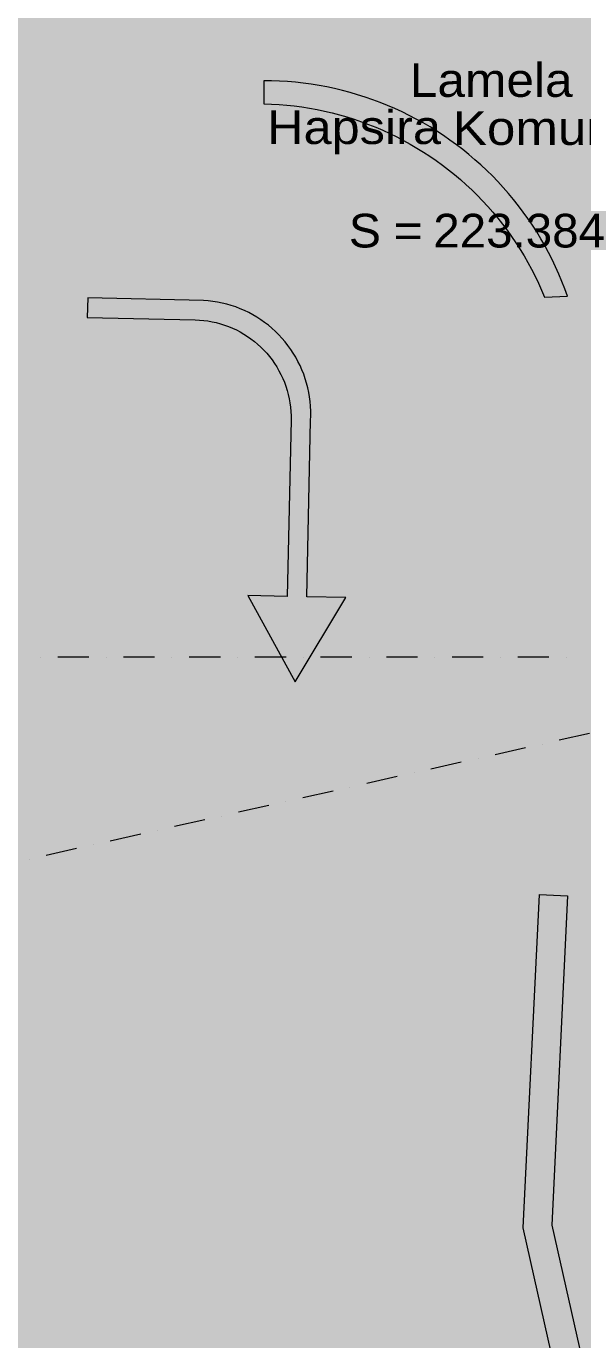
# Model space of a CAD drawing. Header units: centimetres. Extents: x -6805 to 4309, y -7338 to 617.
# Drawn here: x 302 to 586, y -1207 to -537 of the extents above; entities that cross this region are included whole.
import ezdxf

# ---------------------------------------------------------------- set-up
doc = ezdxf.new("R2010")
doc.units = ezdxf.units.CM
for name, color, linetype, true_color in [('PDF_ - MESI I RRUGES', 7, 'Continuous', 0x7f7f7f), ('PDF_ - SHENJAT_RRUGA', 7, 'Continuous', 0x7f7f7f), ('PDF_A - Akset', 7, 'Continuous', 0xfd4435), ('PDF_A - Pllaka Themel', 7, 'Continuous', 0x7f7f7f)]:
    doc.layers.add(name, color=color, linetype=linetype, true_color=true_color)
doc.layers.add('PDF_A - Fill Zone', color=7, linetype='Continuous')
doc.styles.add('PDF Arial', font='')
doc.styles.get('PDF Arial').set_extended_font_data('Arial')

msp = doc.modelspace()

# ---------------------------------------------------------------- hatches: boundary and pattern name
at = {"layer": 'PDF_ - MESI I RRUGES', "true_color": 0xffffff, "transparency": 33554559}
for points in [[(578.32, -674.42), (566.51, -674.89), (564.99, -671.28), (563.38, -667.71), (561.68, -664.17), (559.9, -660.68), (558.03, -657.23), (556.08, -653.83), (554.03, -650.49), (551.91, -647.19), (549.72, -643.95), (547.44, -640.75), (545.08, -637.62), (542.64, -634.55), (540.13, -631.54), (537.55, -628.59), (534.89, -625.71), (532.17, -622.89), (529.36, -620.15), (526.5, -617.47), (523.57, -614.86), (520.58, -612.33), (517.52, -609.87), (514.42, -607.49), (511.24, -605.18), (508.01, -602.97), (504.73, -600.82), (501.39, -598.75), (498, -596.78), (494.57, -594.88), (491.09, -593.08), (487.57, -591.36), (484.01, -589.72), (480.4, -588.18), (476.76, -586.73), (473.09, -585.36), (469.39, -584.08), (465.64, -582.9), (461.87, -581.82), (458.08, -580.82), (454.27, -579.93), (450.44, -579.12), (446.58, -578.41), (442.71, -577.8), (438.82, -577.28), (434.92, -576.86), (431.01, -576.53), (427.1, -576.31), (423.18, -576.17), (423.18, -564.41), (427.24, -564.46), (431.29, -564.6), (435.34, -564.85), (439.38, -565.2), (443.41, -565.65), (447.43, -566.19), (451.43, -566.84), (455.43, -567.58), (459.39, -568.42), (463.34, -569.36), (467.26, -570.4), (471.15, -571.53), (475.02, -572.77), (478.86, -574.09), (482.66, -575.51), (486.42, -577.02), (490.14, -578.62), (493.83, -580.33), (497.47, -582.11), (501.07, -583.99), (504.61, -585.96), (508.11, -588.01), (511.56, -590.14), (514.96, -592.36), (518.29, -594.67), (521.57, -597.06), (524.8, -599.52), (527.95, -602.07), (531.04, -604.7), (534.08, -607.4), (537.03, -610.16), (539.93, -613.02), (542.75, -615.92), (545.5, -618.91), (548.17, -621.96), (550.76, -625.08), (553.28, -628.26), (555.72, -631.5), (558.08, -634.8), (560.36, -638.16), (562.54, -641.58), (564.66, -645.04), (566.68, -648.56), (568.61, -652.12), (570.46, -655.73), (572.21, -659.4), (573.88, -663.09), (575.45, -666.83), (576.93, -670.61)], [(563.91, -979.89), (578.32, -980.59), (570.34, -1148.67), (598.59, -1274.03), (584.26, -1277.25), (559.45, -1166.71), (555.69, -1149.93)]]:
    msp.add_hatch(color=7, dxfattribs=at).paths.add_polyline_path(points)
at = {"layer": 'PDF_ - SHENJAT_RRUGA', "true_color": 0xffffff, "transparency": 33554559}
msp.add_hatch(color=7, dxfattribs=at).paths.add_polyline_path([(465.19, -828.29), (439.24, -871.24), (415.16, -827.2), (435.18, -827.64), (437.14, -737.59), (437.14, -735.4), (437.05, -733.22), (436.86, -731.05), (436.57, -728.88), (436.19, -726.73), (435.72, -724.6), (435.16, -722.49), (434.5, -720.41), (433.75, -718.35), (432.92, -716.34), (432, -714.36), (430.98, -712.42), (429.9, -710.53), (428.72, -708.69), (427.47, -706.91), (426.14, -705.18), (424.74, -703.5), (423.26, -701.89), (421.72, -700.35), (420.11, -698.87), (418.44, -697.47), (416.7, -696.13), (414.91, -694.89), (413.08, -693.71), (411.19, -692.62), (409.25, -691.61), (407.27, -690.69), (405.25, -689.86), (403.2, -689.11), (401.12, -688.45), (399.01, -687.89), (396.88, -687.42), (394.73, -687.03), (392.56, -686.75), (390.38, -686.56), (388.21, -686.46), (333.17, -685.27), (333.39, -675.25), (392.54, -676.55), (394.93, -676.74), (397.31, -677.02), (399.68, -677.4), (402.03, -677.89), (404.36, -678.46), (406.66, -679.13), (408.93, -679.9), (411.17, -680.77), (413.37, -681.72), (415.53, -682.77), (417.64, -683.9), (419.72, -685.11), (421.73, -686.42), (423.69, -687.8), (425.58, -689.26), (427.43, -690.8), (429.19, -692.42), (430.9, -694.11), (432.53, -695.87), (434.09, -697.69), (435.57, -699.58), (436.97, -701.52), (438.29, -703.52), (439.53, -705.58), (440.69, -707.68), (441.75, -709.84), (442.73, -712.02), (443.61, -714.26), (444.4, -716.52), (445.09, -718.81), (445.69, -721.14), (446.2, -723.48), (446.59, -725.85), (446.91, -728.22), (447.12, -730.61), (447.23, -733.01), (447.24, -735.41), (447.15, -737.81), (445.19, -827.86)])
at = {"layer": 'PDF_A - Fill Zone', "true_color": 0x93a0c6, "transparency": 33554559}
msp.add_hatch(color=253, dxfattribs=at).paths.add_polyline_path([(-447.66, -308.22), (916.94, -308.22), (916.94, -1306.84), (921.31, -1326.37), (872.49, -1337.33), (1189.12, -2748.46), (667.5, -2865.5), (356.01, -1477.32), (320.99, -1485.18), (248.37, -1161.51), (-99.87, -1161.51), (-99.87, -1589.37), (-447.66, -1589.37)])
at = {"layer": 'PDF_A - Pllaka Themel', "true_color": 0xd5d5d5, "transparency": 33554559}
h = msp.add_hatch(color=254, dxfattribs=at)
h.paths.add_polyline_path([(-5581.92, -878.77), (-5581.92, -838.74), (-5656.99, -838.74), (-5656.99, -378.27), (-5641.97, -378.27), (-5641.97, 287.29), (-2884.66, 287.29), (-432.6, 287.29), (-419.79, 287.29), (978.3, 287.29), (978.3, -308.22), (1644.1, -308.22), (1644.1, -1142.36), (931.04, -1302.36), (1552.22, -1164.4), (1863.25, -2555.08), (1863.27, -2555.07), (2158.71, -3867.26), (2155.22, -3868.03), (2646.93, -6059.23), (2017.8, -6200.41), (2017.67, -6199.86), (-1597.03, -7011.01), (-1702.67, -6540.31), (-1846.28, -6572.52), (-1976.98, -6060.13), (-1982.53, -5964.43), (-1838.96, -5932.29), (-2055.74, -4966.25), (-2419.29, -4966.25), (-2929.7, -4966.25), (-2929.7, -2144.79), (-2909.68, -2144.79), (-2904.73, -1595.67), (-4731.2, -1619.36), (-4671.15, -1619.36), (-4671.15, -2159.83), (-5099.03, -2159.81), (-5102.54, -2159.76), (-5106.05, -2159.61), (-5109.55, -2159.37), (-5113.04, -2159.02), (-5116.52, -2158.59), (-5119.99, -2158.04), (-5123.44, -2157.41), (-5126.87, -2156.67), (-5130.27, -2155.85), (-5133.66, -2154.92), (-5137.02, -2153.9), (-5140.35, -2152.79), (-5143.64, -2151.59), (-5146.9, -2150.29), (-5150.13, -2148.9), (-5153.31, -2147.42), (-5156.45, -2145.85), (-5159.54, -2144.2), (-5162.59, -2142.46), (-5165.59, -2140.63), (-5168.53, -2138.72), (-5171.42, -2136.74), (-5174.26, -2134.66), (-5177.03, -2132.51), (-5179.74, -2130.29), (-5182.39, -2127.99), (-5184.97, -2125.61), (-5187.49, -2123.17), (-5189.94, -2120.65), (-5192.31, -2118.06), (-5194.61, -2115.42), (-5196.84, -2112.71), (-5198.99, -2109.93), (-5201.06, -2107.1), (-5203.05, -2104.21), (-5204.96, -2101.26), (-5206.78, -2098.27), (-5208.52, -2095.21), (-5210.18, -2092.12), (-5211.74, -2088.99), (-5213.22, -2085.8), (-5214.61, -2082.58), (-5215.9, -2079.32), (-5217.11, -2076.02), (-5218.22, -2072.69), (-5219.24, -2069.33), (-5220.16, -2065.95), (-5220.99, -2062.55), (-5221.72, -2059.11), (-5222.36, -2055.66), (-5222.9, -2052.19), (-5223.34, -2048.71), (-5223.69, -2045.22), (-5223.93, -2041.71), (-5224.08, -2038.21), (-5224.13, -2034.71), (-5224.12, -1589.37), (-5276.67, -1564.36), (-5842.14, -1564.36), (-5842.14, -878.77)])
h.paths.add_polyline_path([(-1884.8, -2746.4), (-1725.78, -2754.1), (-263.28, -2617.91), (-272.05, -2578.85), (-296.78, -2580.25), (-343.47, -2075.77), (-1348.13, -2129.78), (-1534.78, -2147.18), (-1533.4, -2162.02), (-1836.78, -2167.48), (-1836.78, -2147.45), (-1876.81, -2147.45), (-1876.81, -2187.49), (-1531.07, -2187.03), (-1493.33, -2681.24), (-1884.8, -2706.36)])
h.paths.add_polyline_path([(-452.61, -1589.37), (-91.92, -1583.39), (-92.31, -1174.02), (283, -1174.02), (283, -828.73), (-419.79, -828.73), (-427.6, -828.73), (-452.61, -828.73)])
h.paths.add_polyline_path([(413.21, -3713.81), (401.11, -3715.64), (389.02, -3717.55), (376.94, -3719.54), (364.87, -3721.61), (352.83, -3723.77), (340.79, -3726.01), (328.77, -3728.32), (316.77, -3730.71), (304.78, -3733.18)])
at = {"layer": 'PDF_A - Pllaka Themel', "true_color": 0xbfbfbf, "transparency": 33554559}
h = msp.add_hatch(color=9, dxfattribs=at)
h.paths.add_polyline_path([(-5637.01, -378.27), (-5637.01, -315.22), (-447.66, -308.19), (-447.66, -308.22), (963.52, -308.22), (963.52, -763.68), (936, -763.68), (936, -863.76), (963.52, -863.76), (964.76, -1337.14), (925.69, -1345.91), (892.3, -1353.4), (988.45, -1782.56), (1104.37, -2300.85), (1195.01, -2706.12), (1170.59, -2711.59), (1193.36, -2813.05), (1455.74, -3983.06), (1827.47, -5638.02), (1828.36, -5640.74), (1829.15, -5643.5), (1829.85, -5646.27), (1830.45, -5649.07), (1830.96, -5651.88), (1831.36, -5654.72), (1831.66, -5657.56), (1831.87, -5660.41), (1831.97, -5663.28), (1831.97, -5666.14), (1831.89, -5669), (1831.69, -5671.85), (1831.39, -5674.7), (1831, -5677.54), (1830.51, -5680.35), (1829.92, -5683.16), (1829.24, -5685.93), (1828.46, -5688.68), (1827.57, -5691.41), (1826.6, -5694.1), (1825.54, -5696.75), (1824.38, -5699.37), (1823.12, -5701.94), (1821.78, -5704.47), (1820.36, -5706.95), (1818.84, -5709.39), (1817.26, -5711.76), (1815.57, -5714.08), (1813.81, -5716.34), (1811.98, -5718.54), (1810.07, -5720.67), (1808.09, -5722.73), (1806.03, -5724.72), (1803.91, -5726.64), (1801.72, -5728.48), (1799.47, -5730.25), (1797.16, -5731.93), (1794.79, -5733.54), (1792.36, -5735.06), (1789.88, -5736.5), (1787.36, -5737.84), (1784.8, -5739.1), (1782.18, -5740.27), (1779.53, -5741.34), (1776.84, -5742.32), (-1865.84, -6559.76), (-1972.03, -6060.13), (1187.39, -5351.16), (1189.51, -5350.66), (1191.61, -5350.07), (1193.68, -5349.39), (1195.73, -5348.62), (1197.73, -5347.75), (1199.69, -5346.8), (1201.61, -5345.77), (1203.49, -5344.64), (1205.3, -5343.44), (1207.07, -5342.15), (1208.77, -5340.79), (1210.42, -5339.35), (1212, -5337.85), (1213.51, -5336.27), (1214.94, -5334.62), (1216.3, -5332.92), (1217.59, -5331.15), (1218.79, -5329.34), (1219.92, -5327.46), (1220.96, -5325.54), (1221.91, -5323.58), (1222.78, -5321.58), (1223.55, -5319.53), (1224.23, -5317.46), (1224.82, -5315.36), (1225.32, -5313.24), (1225.72, -5311.09), (1226.02, -5308.93), (1226.23, -5306.75), (1226.34, -5304.58), (1226.35, -5302.4), (1226.28, -5300.21), (1226.1, -5298.04), (1225.82, -5295.88), (1225.45, -5293.73), (1224.97, -5291.59), (967.71, -4147.99), (967.16, -4145.82), (966.5, -4143.68), (965.76, -4141.58), (964.92, -4139.51), (963.99, -4137.47), (962.97, -4135.49), (961.86, -4133.55), (960.67, -4131.65), (959.39, -4129.82), (958.04, -4128.05), (956.6, -4126.34), (955.09, -4124.68), (953.5, -4123.11), (951.86, -4121.6), (950.14, -4120.18), (948.36, -4118.82), (946.52, -4117.55), (944.63, -4116.36), (942.68, -4115.26), (940.7, -4114.24), (938.66, -4113.31), (936.59, -4112.48), (934.48, -4111.74), (932.34, -4111.1), (930.17, -4110.55), (927.98, -4110.1), (925.78, -4109.75), (923.56, -4109.49), (921.33, -4109.34), (919.09, -4109.28), (916.86, -4109.32), (914.63, -4109.47), (912.41, -4109.71), (910.2, -4110.05), (908.01, -4110.49), (526.4, -4196.13), (467.81, -4209.28), (455.58, -4213.1), (443.37, -4217.02), (431.2, -4221.04), (419.06, -4225.14), (406.95, -4229.34), (394.87, -4233.64), (382.82, -4238.02), (370.82, -4242.51), (358.84, -4247.08), (346.9, -4251.74), (335, -4256.5), (323.13, -4261.35), (311.3, -4266.29), (299.52, -4271.32), (287.76, -4276.44), (276.06, -4281.65), (264.38, -4286.96), (252.76, -4292.35), (241.17, -4297.83), (229.62, -4303.41), (218.13, -4309.06), (206.67, -4314.81), (195.26, -4320.65), (183.89, -4326.58), (172.57, -4332.6), (161.3, -4338.69), (150.07, -4344.88), (138.9, -4351.16), (127.76, -4357.52), (116.69, -4363.96), (105.66, -4370.49), (94.67, -4377.1), (83.75, -4383.8), (72.87, -4390.59), (62.05, -4397.46), (51.28, -4404.41), (40.57, -4411.44), (29.91, -4418.56), (19.3, -4425.76), (8.75, -4433.04), (-1.74, -4440.41), (-13.44, -4447.77), (-25.18, -4455.07), (-36.98, -4462.26), (-48.83, -4469.39), (-60.73, -4476.42), (-72.67, -4483.38), (-84.67, -4490.25), (-96.72, -4497.03), (-108.81, -4503.72), (-120.96, -4510.33), (-133.14, -4516.85), (-145.38, -4523.29), (-157.66, -4529.64), (-169.99, -4535.9), (-182.35, -4542.07), (-194.77, -4548.16), (-207.22, -4554.16), (-219.72, -4560.06), (-232.26, -4565.88), (-244.84, -4571.62), (-257.46, -4577.25), (-270.12, -4582.81), (-282.82, -4588.26), (-295.56, -4593.64), (-308.33, -4598.91), (-321.15, -4604.1), (-333.99, -4609.2), (-346.88, -4614.21), (-359.81, -4619.12), (-372.76, -4623.95), (-385.74, -4628.67), (-398.77, -4633.31), (-411.82, -4637.86), (-424.92, -4642.31), (-438.03, -4646.67), (-451.18, -4650.93), (-464.37, -4655.11), (-477.57, -4659.18), (-490.81, -4663.17), (-2040.76, -5010.98), (-2050.79, -4966.25), (-2414.34, -4966.25), (-2414.34, -4749.36), (-2414.57, -2387.78), (-2414.58, -2276.48), (-2415.05, -2272.78), (-2415.63, -2269.1), (-2416.31, -2265.43), (-2417.08, -2261.78), (-2417.93, -2258.14), (-2418.89, -2254.54), (-2419.94, -2250.96), (-2421.09, -2247.41), (-2422.32, -2243.88), (-2423.65, -2240.39), (-2425.06, -2236.94), (-2426.57, -2233.53), (-2428.15, -2230.15), (-2429.84, -2226.82), (-2431.6, -2223.53), (-2433.45, -2220.29), (-2435.38, -2217.11), (-2437.39, -2213.97), (-2439.5, -2210.88), (-2441.67, -2207.85), (-2443.93, -2204.87), (-2446.26, -2201.96), (-2448.66, -2199.11), (-2451.13, -2196.32), (-2453.69, -2193.59), (-2456.31, -2190.94), (-2459, -2188.35), (-2461.74, -2185.84), (-2464.57, -2183.38), (-2467.45, -2181.02), (-2470.39, -2178.72), (-2473.38, -2176.5), (-2476.44, -2174.36), (-2479.55, -2172.3), (-2482.72, -2170.32), (-2485.93, -2168.43), (-2489.19, -2166.61), (-2492.5, -2164.89), (-2495.85, -2163.24), (-2499.24, -2161.69), (-2502.68, -2160.23), (-2506.15, -2158.85), (-2509.65, -2157.57), (-2513.18, -2156.38), (-2904.72, -2164.81), (-2899.72, -1589.37), (-2414.31, -1589.37), (-2414.31, -828.73), (-4726.25, -828.73), (-4726.25, -1619.36), (-5219.16, -1619.35), (-5219.16, -2036.14), (-5219.17, -2034.71), (-5219.16, -1589.37), (-5271.71, -1564.36), (-5253.39, -1564.36), (-5253.39, -878.77), (-5576.97, -878.77), (-5576.97, -838.74), (-5652.02, -838.74), (-5652.02, -378.27)])
h.paths.add_polyline_path([(-1883.87, -1589.37), (-1863.84, -1589.37), (-1863.84, -1634.38), (-1863.88, -1634.38), (-1863.88, -2147.18), (-1836.55, -2147.45), (-1871.85, -2147.45), (-1871.85, -2187.49), (-1831.82, -2187.43), (-1831.82, -2147.5), (-1529.51, -2150.6), (-1526.54, -2182.48), (-1488.38, -2681.24), (-1718.52, -2706.37), (-1879.85, -2706.36), (-1879.85, -2746.4), (-1720.83, -2754.1), (-221.28, -2598.22), (-135.83, -2979.09), (-1425.42, -3268.45), (-1880.43, -3268.45), (-1873.52, -4356.82), (-1873.76, -4358.94), (-1873.89, -4361.07), (-1873.93, -4363.2), (-1873.88, -4365.33), (-1873.71, -4367.46), (-1873.46, -4369.58), (-1873.11, -4371.68), (-1872.67, -4373.76), (-1872.13, -4375.84), (-1871.5, -4377.87), (-1870.77, -4379.88), (-1869.95, -4381.85), (-1869.05, -4383.78), (-1868.06, -4385.67), (-1866.97, -4387.5), (-1865.81, -4389.3), (-1864.58, -4391.03), (-1863.26, -4392.71), (-1861.87, -4394.32), (-1860.39, -4395.87), (-1858.86, -4397.35), (-1857.26, -4398.76), (-1855.59, -4400.1), (-1853.87, -4401.36), (-1852.09, -4402.54), (-1850.27, -4403.63), (-1848.39, -4404.64), (-1846.46, -4405.56), (-1844.51, -4406.4), (-1842.5, -4407.15), (-1840.47, -4407.79), (-1838.41, -4408.35), (-1836.33, -4408.82), (-1834.23, -4409.19), (-1832.12, -4409.47), (-1829.99, -4409.65), (-1827.86, -4409.72), (-1825.73, -4409.7), (-1823.6, -4409.59), (-1821.48, -4409.38), (-1819.37, -4409.07), (-657.92, -4148.44), (-657.8, -4148.96), (-640.87, -4142.08), (-623.98, -4135.12), (-607.12, -4128.08), (-590.3, -4120.94), (-573.52, -4113.7), (-556.78, -4106.38), (-540.08, -4098.97), (-523.41, -4091.48), (-506.79, -4083.89), (-490.21, -4076.22), (-473.66, -4068.46), (-457.17, -4060.61), (-440.7, -4052.67), (-424.29, -4044.65), (-407.92, -4036.54), (-391.58, -4028.34), (-375.3, -4020.05), (-359.06, -4011.68), (-342.86, -4003.22), (-326.71, -3994.68), (-310.6, -3986.05), (-294.54, -3977.33), (-278.53, -3968.52), (-262.57, -3959.64), (-246.65, -3950.67), (-230.77, -3941.62), (-214.95, -3932.48), (-199.18, -3923.26), (-183.46, -3913.95), (-171.76, -3907.67), (-160.01, -3901.48), (-148.21, -3895.39), (-136.38, -3889.37), (-124.5, -3883.45), (-112.58, -3877.6), (-100.62, -3871.85), (-88.61, -3866.18), (-76.56, -3860.6), (-64.48, -3855.1), (-52.35, -3849.7), (-40.19, -3844.39), (-27.98, -3839.16), (-15.74, -3834.02), (-3.46, -3828.97), (8.86, -3824), (21.21, -3819.14), (33.59, -3814.35), (46.01, -3809.67), (58.47, -3805.06), (70.95, -3800.56), (83.47, -3796.14), (96.03, -3791.81), (108.6, -3787.57), (121.22, -3783.42), (133.86, -3779.37), (146.53, -3775.41), (159.23, -3771.54), (171.96, -3767.76), (184.72, -3764.08), (197.49, -3760.49), (210.3, -3756.99), (223.14, -3753.59), (235.99, -3750.28), (248.88, -3747.06), (261.78, -3743.94), (274.7, -3740.9), (287.65, -3737.97), (300.62, -3735.12), (313.61, -3732.38), (326.61, -3729.72), (339.65, -3727.16), (352.69, -3724.7), (365.76, -3722.33), (378.83, -3720.06), (391.93, -3717.88), (405.04, -3715.79), (418.17, -3713.81), (787.26, -3630.98), (789.38, -3630.46), (791.47, -3629.84), (793.53, -3629.14), (795.57, -3628.34), (797.56, -3627.45), (799.52, -3626.48), (801.42, -3625.43), (803.29, -3624.3), (805.1, -3623.08), (806.86, -3621.79), (808.55, -3620.42), (810.19, -3618.97), (811.77, -3617.46), (813.27, -3615.88), (814.71, -3614.24), (816.07, -3612.54), (817.36, -3610.77), (818.57, -3608.95), (819.69, -3607.09), (820.73, -3605.17), (821.69, -3603.21), (822.57, -3601.21), (823.36, -3599.18), (824.06, -3597.11), (824.66, -3595.01), (825.17, -3592.89), (825.6, -3590.75), (825.93, -3588.6), (826.16, -3586.43), (826.3, -3584.25), (826.34, -3582.06), (826.3, -3579.89), (826.14, -3577.71), (825.91, -3575.54), (825.57, -3573.38), (825.14, -3571.24), (681.41, -2927.91), (734.37, -2916.03), (711.61, -2814.58), (658.74, -2826.44), (287.95, -1174.02), (287.95, -828.73), (-447.66, -828.73), (-1883.87, -828.73)])

# ---------------------------------------------------------------- linework, layer by layer
at = {"layer": 'PDF_ - MESI I RRUGES', "lineweight": 0}
for points in [[(427.24, -564.46), (423.18, -564.41)], [(423.18, -564.41), (423.18, -576.17)], [(431.29, -564.6), (427.24, -564.46)], [(435.34, -564.85), (431.29, -564.6)], [(439.38, -565.2), (435.34, -564.85)], [(443.41, -565.65), (439.38, -565.2)], [(447.43, -566.19), (443.41, -565.65)], [(451.43, -566.84), (447.43, -566.19)], [(455.43, -567.58), (451.43, -566.84)], [(459.39, -568.42), (455.43, -567.58)], [(463.34, -569.36), (459.39, -568.42)], [(467.26, -570.4), (463.34, -569.36)], [(423.18, -576.17), (427.1, -576.31)], [(427.1, -576.31), (431.01, -576.53)], [(431.01, -576.53), (434.92, -576.86)], [(471.15, -571.53), (467.26, -570.4)], [(475.02, -572.77), (471.15, -571.53)], [(478.86, -574.09), (475.02, -572.77)], [(482.66, -575.51), (478.86, -574.09)], [(486.42, -577.02), (482.66, -575.51)], [(434.92, -576.86), (438.82, -577.28)], [(438.82, -577.28), (442.71, -577.8)], [(442.71, -577.8), (446.58, -578.41)], [(446.58, -578.41), (450.44, -579.12)], [(450.44, -579.12), (454.27, -579.93)], [(454.27, -579.93), (458.08, -580.82)], [(458.08, -580.82), (461.87, -581.82)], [(461.87, -581.82), (465.64, -582.9)], [(465.64, -582.9), (469.39, -584.08)], [(490.14, -578.62), (486.42, -577.02)], [(493.83, -580.33), (490.14, -578.62)], [(497.47, -582.11), (493.83, -580.33)], [(501.07, -583.99), (497.47, -582.11)], [(469.39, -584.08), (473.09, -585.36)], [(473.09, -585.36), (476.76, -586.73)], [(476.76, -586.73), (480.4, -588.18)], [(480.4, -588.18), (484.01, -589.72)], [(484.01, -589.72), (487.57, -591.36)], [(504.61, -585.96), (501.07, -583.99)], [(508.11, -588.01), (504.61, -585.96)], [(511.56, -590.14), (508.11, -588.01)], [(487.57, -591.36), (491.09, -593.08)], [(491.09, -593.08), (494.57, -594.88)], [(494.57, -594.88), (498, -596.78)], [(498, -596.78), (501.39, -598.75)], [(514.96, -592.36), (511.56, -590.14)], [(518.29, -594.67), (514.96, -592.36)], [(521.57, -597.06), (518.29, -594.67)], [(501.39, -598.75), (504.73, -600.82)], [(504.73, -600.82), (508.01, -602.97)], [(508.01, -602.97), (511.24, -605.18)], [(524.8, -599.52), (521.57, -597.06)], [(527.95, -602.07), (524.8, -599.52)], [(531.04, -604.7), (527.95, -602.07)], [(511.24, -605.18), (514.42, -607.49)], [(514.42, -607.49), (517.52, -609.87)], [(517.52, -609.87), (520.58, -612.33)], [(534.08, -607.4), (531.04, -604.7)], [(537.03, -610.16), (534.08, -607.4)], [(539.93, -613.02), (537.03, -610.16)], [(520.58, -612.33), (523.57, -614.86)], [(523.57, -614.86), (526.5, -617.47)], [(542.75, -615.92), (539.93, -613.02)], [(545.5, -618.91), (542.75, -615.92)], [(526.5, -617.47), (529.36, -620.15)], [(529.36, -620.15), (532.17, -622.89)], [(532.17, -622.89), (534.89, -625.71)], [(548.17, -621.96), (545.5, -618.91)], [(550.76, -625.08), (548.17, -621.96)], [(534.89, -625.71), (537.55, -628.59)], [(537.55, -628.59), (540.13, -631.54)], [(553.28, -628.26), (550.76, -625.08)], [(555.72, -631.5), (553.28, -628.26)], [(540.13, -631.54), (542.64, -634.55)], [(542.64, -634.55), (545.08, -637.62)], [(558.08, -634.8), (555.72, -631.5)], [(560.36, -638.16), (558.08, -634.8)], [(545.08, -637.62), (547.44, -640.75)], [(547.44, -640.75), (549.72, -643.95)], [(562.54, -641.58), (560.36, -638.16)], [(564.66, -645.04), (562.54, -641.58)], [(549.72, -643.95), (551.91, -647.19)], [(551.91, -647.19), (554.03, -650.49)], [(566.68, -648.56), (564.66, -645.04)], [(568.61, -652.12), (566.68, -648.56)], [(554.03, -650.49), (556.08, -653.83)], [(556.08, -653.83), (558.03, -657.23)], [(570.46, -655.73), (568.61, -652.12)], [(572.21, -659.4), (570.46, -655.73)], [(558.03, -657.23), (559.9, -660.68)], [(559.9, -660.68), (561.68, -664.17)], [(573.88, -663.09), (572.21, -659.4)], [(575.45, -666.83), (573.88, -663.09)], [(561.68, -664.17), (563.38, -667.71)], [(563.38, -667.71), (564.99, -671.28)], [(576.93, -670.61), (575.45, -666.83)], [(564.99, -671.28), (566.51, -674.89)], [(566.51, -674.89), (578.32, -674.42)], [(578.32, -674.42), (576.93, -670.61)], [(555.69, -1149.93), (563.91, -979.89)], [(563.91, -979.89), (578.32, -980.59)], [(578.32, -980.59), (570.34, -1148.67)], [(559.45, -1166.71), (555.69, -1149.93)], [(570.34, -1148.67), (598.59, -1274.03)], [(584.26, -1277.25), (559.45, -1166.71)]]:
    msp.add_lwpolyline(points, dxfattribs=at)
at = {"layer": 'PDF_ - SHENJAT_RRUGA', "lineweight": 0}
for points in [[(333.39, -675.25), (333.17, -685.27)], [(392.54, -676.55), (333.39, -675.25)], [(394.93, -676.74), (392.54, -676.55)], [(397.31, -677.02), (394.93, -676.74)], [(399.68, -677.4), (397.31, -677.02)], [(402.03, -677.89), (399.68, -677.4)], [(404.36, -678.46), (402.03, -677.89)], [(406.66, -679.13), (404.36, -678.46)], [(408.93, -679.9), (406.66, -679.13)], [(411.17, -680.77), (408.93, -679.9)], [(413.37, -681.72), (411.17, -680.77)], [(415.53, -682.77), (413.37, -681.72)], [(417.64, -683.9), (415.53, -682.77)], [(419.72, -685.11), (417.64, -683.9)], [(333.17, -685.27), (388.21, -686.46)], [(388.21, -686.46), (390.38, -686.56)], [(390.38, -686.56), (392.56, -686.75)], [(392.56, -686.75), (394.73, -687.03)], [(394.73, -687.03), (396.88, -687.42)], [(396.88, -687.42), (399.01, -687.89)], [(399.01, -687.89), (401.12, -688.45)], [(401.12, -688.45), (403.2, -689.11)], [(403.2, -689.11), (405.25, -689.86)], [(405.25, -689.86), (407.27, -690.69)], [(421.73, -686.42), (419.72, -685.11)], [(423.69, -687.8), (421.73, -686.42)], [(425.58, -689.26), (423.69, -687.8)], [(427.43, -690.8), (425.58, -689.26)], [(407.27, -690.69), (409.25, -691.61)], [(409.25, -691.61), (411.19, -692.62)], [(411.19, -692.62), (413.08, -693.71)], [(413.08, -693.71), (414.91, -694.89)], [(414.91, -694.89), (416.7, -696.13)], [(416.7, -696.13), (418.44, -697.47)], [(429.19, -692.42), (427.43, -690.8)], [(430.9, -694.11), (429.19, -692.42)], [(432.53, -695.87), (430.9, -694.11)], [(434.09, -697.69), (432.53, -695.87)], [(418.44, -697.47), (420.11, -698.87)], [(420.11, -698.87), (421.72, -700.35)], [(421.72, -700.35), (423.26, -701.89)], [(423.26, -701.89), (424.74, -703.5)], [(424.74, -703.5), (426.14, -705.18)], [(435.57, -699.58), (434.09, -697.69)], [(436.97, -701.53), (435.57, -699.58)], [(438.29, -703.52), (436.97, -701.53)], [(439.53, -705.58), (438.29, -703.52)], [(426.14, -705.18), (427.47, -706.91)], [(427.47, -706.91), (428.72, -708.69)], [(428.72, -708.69), (429.9, -710.53)], [(429.9, -710.53), (430.99, -712.42)], [(440.69, -707.68), (439.53, -705.58)], [(441.75, -709.84), (440.69, -707.68)], [(442.73, -712.02), (441.75, -709.84)], [(430.99, -712.42), (432, -714.36)], [(432, -714.36), (432.92, -716.34)], [(432.92, -716.34), (433.75, -718.35)], [(443.61, -714.26), (442.73, -712.02)], [(444.4, -716.52), (443.61, -714.26)], [(445.09, -718.81), (444.4, -716.52)], [(433.75, -718.35), (434.5, -720.41)], [(434.5, -720.41), (435.16, -722.49)], [(435.16, -722.49), (435.72, -724.6)], [(445.69, -721.14), (445.09, -718.81)], [(446.2, -723.48), (445.69, -721.14)], [(446.59, -725.85), (446.2, -723.48)], [(435.72, -724.6), (436.19, -726.73)], [(436.19, -726.73), (436.57, -728.88)], [(436.57, -728.88), (436.86, -731.05)], [(446.91, -728.22), (446.59, -725.85)], [(447.12, -730.61), (446.91, -728.22)], [(447.22, -733.01), (447.12, -730.61)], [(437.14, -737.59), (435.18, -827.64)], [(436.86, -731.05), (437.05, -733.22)], [(437.05, -733.22), (437.14, -735.4)], [(437.14, -735.4), (437.14, -737.59)], [(447.15, -737.81), (447.24, -735.41)], [(447.24, -735.41), (447.22, -733.01)], [(445.19, -827.86), (447.15, -737.81)], [(435.18, -827.64), (415.17, -827.2)], [(415.17, -827.2), (439.24, -871.24)], [(439.24, -871.24), (465.19, -828.29)], [(465.19, -828.29), (445.19, -827.86)]]:
    msp.add_lwpolyline(points, dxfattribs=at)
at = {"layer": 'PDF_A - Akset', "lineweight": 0}
for points in [[(309.28, -858.76), (309.28, -858.76)], [(333.99, -858.76), (318.1, -858.76)], [(342.83, -858.76), (342.83, -858.76)], [(367.54, -858.76), (351.65, -858.76)], [(376.36, -858.76), (376.36, -858.76)], [(401.08, -858.76), (385.19, -858.76)], [(409.9, -858.76), (409.9, -858.76)], [(434.62, -858.76), (418.74, -858.76)], [(443.45, -858.76), (443.45, -858.76)], [(468.16, -858.76), (452.27, -858.76)], [(476.99, -858.76), (476.99, -858.76)], [(501.7, -858.76), (485.82, -858.76)], [(510.54, -858.76), (510.54, -858.76)], [(535.25, -858.76), (519.36, -858.76)], [(544.07, -858.76), (544.07, -858.76)], [(568.79, -858.76), (552.9, -858.76)], [(577.61, -858.76), (577.61, -858.76)], [(589.51, -897.65), (574.01, -901.13)], [(556.78, -904.99), (541.27, -908.47)], [(565.4, -903.06), (565.4, -903.06)], [(532.67, -910.4), (532.67, -910.4)], [(499.93, -917.75), (499.93, -917.75)], [(524.06, -912.34), (508.55, -915.82)], [(467.21, -925.09), (467.21, -925.09)], [(491.33, -919.68), (475.82, -923.16)], [(458.59, -927.02), (443.1, -930.5)], [(425.87, -934.37), (410.37, -937.85)], [(434.48, -932.44), (434.48, -932.44)], [(393.14, -941.71), (377.64, -945.19)], [(401.75, -939.78), (401.75, -939.78)], [(360.41, -949.06), (344.91, -952.53)], [(369.03, -947.12), (369.03, -947.12)], [(327.69, -956.4), (312.18, -959.88)], [(336.3, -954.47), (336.3, -954.47)], [(303.57, -961.81), (303.57, -961.81)]]:
    msp.add_lwpolyline(points, dxfattribs=at)
at = {"layer": 'PDF_A - Fill Zone', "color": 7, "true_color": 0xfafafa, "transparency": 33554559}
msp.add_solid([(-99.87, -1579.62), (-99.87, -1161.51), (320.99, -1485.18), (248.37, -1161.51)], dxfattribs=at)

# ---------------------------------------------------------------- texts
at = {"layer": 'PDF_A - Fill Zone', "color": 165, "true_color": 0x54689e, "char_height": 17.1941, "attachment_point": 7, "style": 'PDF Arial'}
for s, insert in [('\\W1.055459;Lamela', (497.76, -572.88)), ('\\W1.072650;Hapsira', (424.94, -601.89)), ('\\W1.085371;Komunikuese', (519.76, -597.4)), ('\\W1.024051;S', (466.65, -649.77)), ('\\W1.009700;223.384', (509.76, -649.78)), ('\\W1.059938;=', (489.47, -649.47))]:
    msp.add_mtext(s, dxfattribs=dict(at, insert=insert))

doc.saveas('drawing.dxf')
